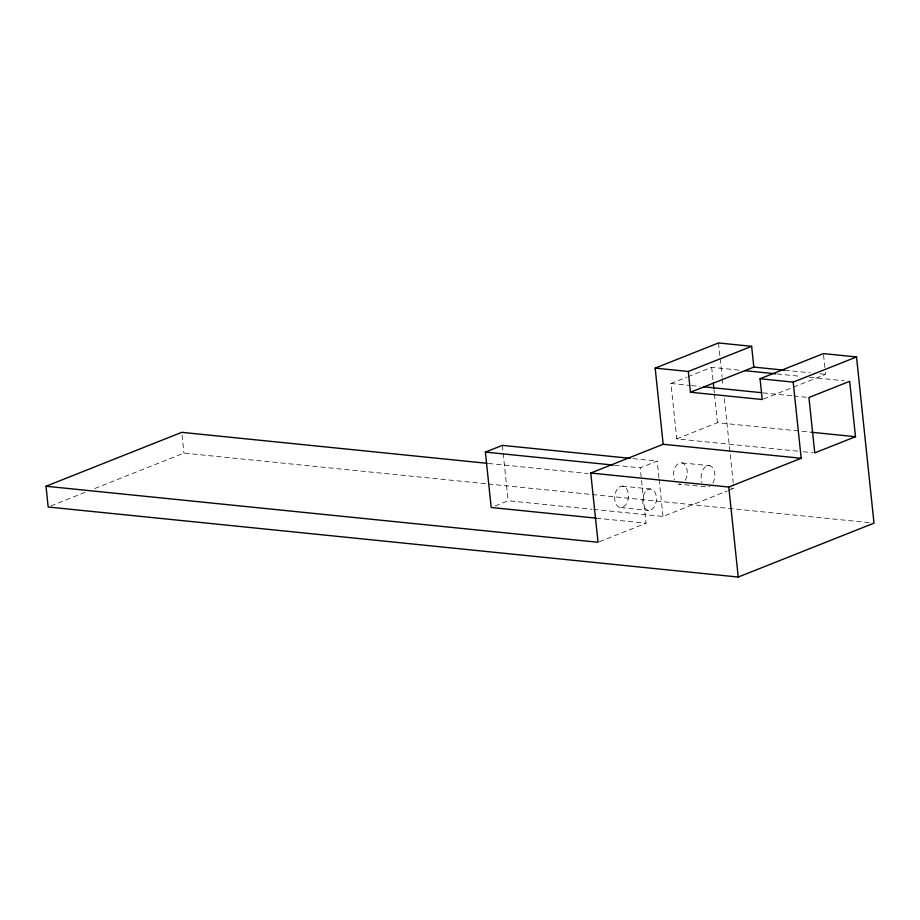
<?xml version="1.0" encoding="UTF-8"?>
<svg xmlns="http://www.w3.org/2000/svg" width="920" height="920" viewBox="0 0 920 920"><rect width="100%" height="100%" fill="white"/><g stroke="black" fill="none" stroke-linecap="round" stroke-linejoin="round"><path stroke-width="0.69" stroke-dasharray="4.6 3.45" d="M50.841 505.954L85.456 492.211M94.771 488.508L183.942 453.1L486.829 483.839M797.686 451.156L676.752 438.886L670.921 383.49L686.688 377.234M688.01 376.705L711.654 367.322L740.634 370.265M763.473 399.038L825.596 374.371L825.297 371.599M495.109 505.942L508.173 500.756L591.985 509.266M676.752 438.886L717.473 422.705L811.382 432.239M614.64 465.221L640.216 467.82L657.19 461.081L658.973 478.124M599.38 541.731L646.035 523.204L640.216 467.82M593.4 509.404L663.009 516.465L727.122 491.004M728.467 490.475L733.803 488.359L733.355 484.081M784.783 370.231L810.106 372.807M819.961 373.796L825.596 374.371M777.147 373.968L801.067 376.395M809.508 377.246L844.146 380.765M670.921 383.49L690.253 385.457M691.633 385.595L699.913 386.434M763.151 392.851L792.373 395.818M793.753 395.956L807.553 397.359M803.379 451.731L813.337 452.743M682.157 462.921L709.757 465.716M633.04 458.631L657.19 461.081M488.451 463.461L588.305 473.593M730.952 488.072L733.803 488.359M622.265 486.128L650.279 488.98M488.255 483.989L871.148 522.847M620.851 507.587L648.865 510.439M596.321 518.167L646.035 523.204M823.549 354.982L825.159 370.219M718.508 342.953L720.015 357.213M720.164 358.639L722.108 377.166M722.257 378.591L723.016 385.721M724.362 398.555L733.206 482.655M711.654 367.322L713 380.098M714.046 390.046L714.345 392.886M714.495 394.3L717.473 422.705M659.122 479.538L663.009 516.465M502.343 445.36L508.173 500.756M182.056 435.103L183.942 453.1M685.262 480.32A10.764 6.819 -84.2 0 0 683.008 463.243A10.764 6.819 -84.2 0 0 673.509 474.536L673.75 477.273A10.764 6.819 -84.2 0 0 674.44 479.745M680.409 484.184A10.764 6.819 -84.2 0 1 678.626 484.092L706.226 486.887A10.764 6.819 -84.2 0 0 709.78 486.346M712.862 483.126A10.764 6.819 -84.2 0 0 710.608 466.037A10.764 6.819 -84.2 0 0 701.109 477.342L701.35 480.067A10.764 6.819 -84.2 0 0 702.04 482.54M617.216 489.221L615.986 491.429A10.764 6.819 -84.2 0 0 617.527 506.115L619.114 507.207A10.764 6.819 -84.2 0 0 628.348 494.166A10.764 6.819 -84.2 0 0 617.216 489.221M645.231 492.062L644 494.27A10.764 6.819 -84.2 0 0 645.541 508.955L647.128 510.048A10.764 6.819 -84.2 0 0 656.362 497.007A10.764 6.819 -84.2 0 0 645.231 492.062"/><path stroke-width="1.38" d="M690.471 392.242L753.825 367.091L751.64 346.322L688.286 371.473L690.471 392.242L762.243 399.522L760.058 378.752L823.411 353.602L856.531 356.96L874 523.135L738.242 577.047L48.185 507.012L46 486.243L181.757 432.331L487.025 463.312M46 486.243L598.046 542.259L590.766 473.029L663.17 444.279L655.167 368.115L718.508 342.953L751.64 346.322M596.321 518.167L491.199 507.495L485.38 452.099L502.343 445.36L630.2 458.332M760.058 378.752L793.178 382.122L856.531 356.96M590.766 473.029L728.778 487.036L801.182 458.275L793.178 382.122M855.485 436.712L814.763 452.893L808.933 397.497L849.666 381.328L855.485 436.712L811.382 432.239M753.825 367.091L784.783 370.231M744.774 370.679L775.732 373.819M655.167 368.115L688.286 371.473M704.053 386.848L761.748 392.713M663.17 444.279L801.182 458.275M485.38 452.099L613.226 465.072M728.778 487.036L738.242 577.047M713.299 382.938L713.897 388.619"/></g></svg>
